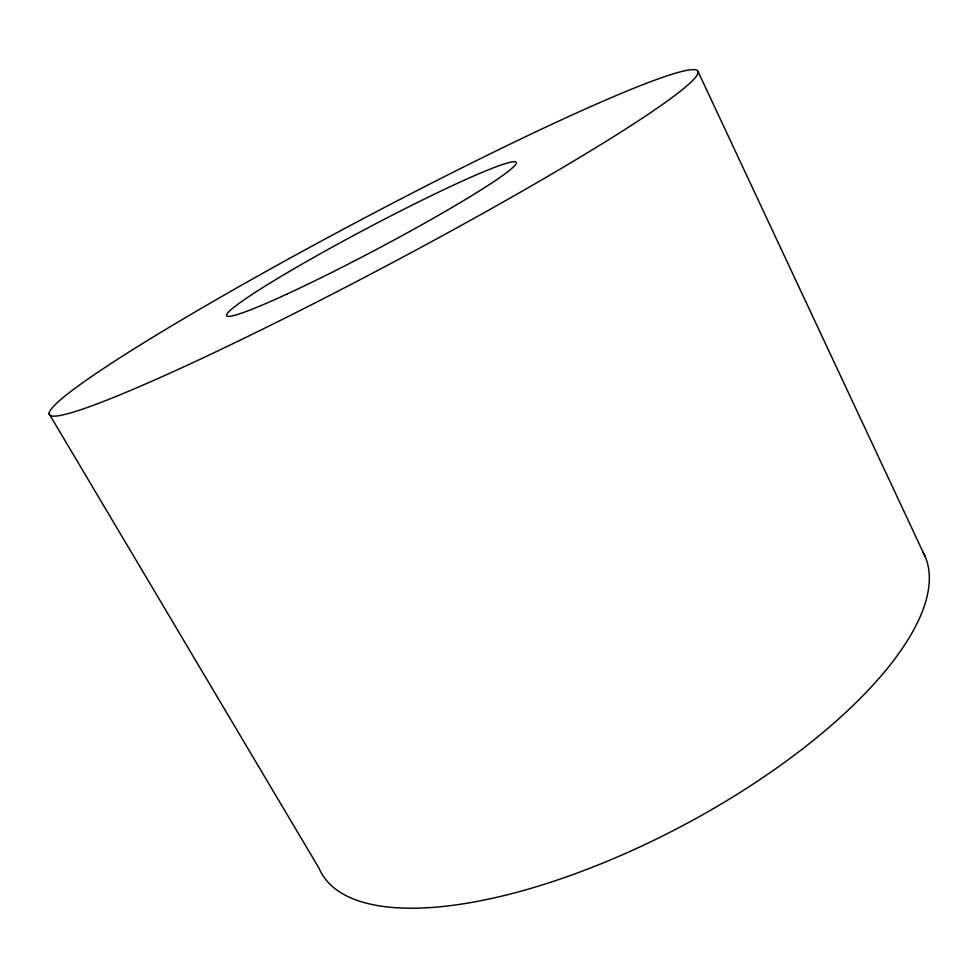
<?xml version="1.0" encoding="UTF-8"?>
<svg xmlns="http://www.w3.org/2000/svg" width="978" height="978" viewBox="0 0 978 978"><rect width="100%" height="100%" fill="white"/><g stroke="black" fill="none" stroke-linecap="round" stroke-linejoin="round"><path stroke-width="1.47" d="M48.9 413.425L319.085 868.342A340.919 128.375 -27.9 0 0 678.121 828.06A340.919 128.375 -27.9 0 0 923.134 552.436M698.06 71.565A367.056 26.296 -27.9 0 1 217.446 351.09A367.056 26.296 -27.9 0 1 205.038 306.151A367.056 26.296 -27.9 0 1 698.06 71.565L925.115 556.519M287.336 293.901A163.876 11.528 -27.9 0 0 515.712 164.377A163.876 11.528 -27.9 0 0 311.285 258.828A163.876 11.528 -27.9 0 0 287.336 293.901"/></g></svg>
